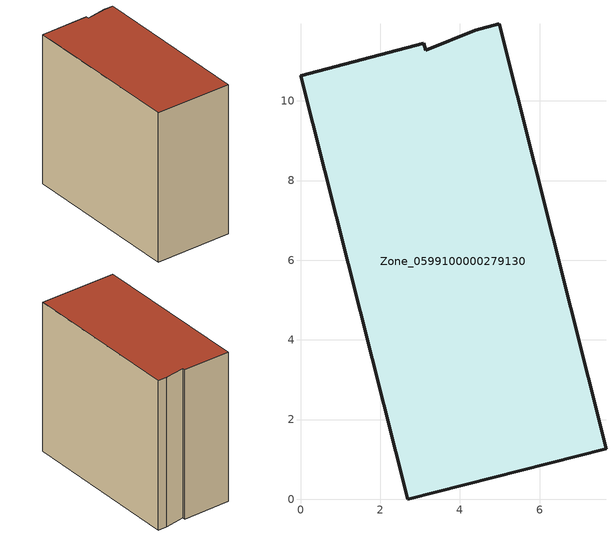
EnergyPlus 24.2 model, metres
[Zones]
Zone_0599100000279130
 floor ground (C_G): 3.14,11.27 4.38,11.78 4.99,11.94 7.67,1.27 2.69,0 0,10.63 3.1,11.44 z0
 wall outside (C_F): 2.69,0 7.67,1.27 4.99,11.94 4.38,11.78 3.14,11.27 3.1,11.44 0,10.63 2.69,0 z0:10.12
 roof outside (C_R): 4.99,11.94 4.38,11.78 3.14,11.27 3.1,11.44 0,10.63 2.69,0 7.67,1.27 z10.12
[BUILDING]
Pand.0599100000279130: North Axis=0; Terrain=City; Loads Convergence Tolerance Value=0.04; Temperature Convergence Tolerance Value=0.4; Solar Distribution=FullExterior; Maximum Number of Warmup Days=25; Minimum Number of Warmup Days=1
[Site:Location]
Rotterdam.The.Hague.AP_ZH_NLD Design_Conditions: Latitude=51.96; Longitude=4.45; Time Zone=1; Elevation=-4.5
[SITE:GROUNDTEMPERATURE:BUILDINGSURFACE]
18, 18, 18, 18, 18, 18, 18, 18, 18, 18, 18, 18
[MATERIAL] Thermal Absorptance=0.9; Solar Absorptance=0.7; Visible Absorptance=0.7
Name | Roughness | Thickness | Conductivity | Density | Specific Heat
G.TI.1946 | MediumSmooth | 0.15 | 1 | 540 | 1210
F.TI.1946 | Rough | 0.3 | 0.857143 | 1920 | 840
R.TI.1946 | MediumRough | 0.2 | 0.1 | 1500 | 1000
[CONSTRUCTION]
C_G: G.TI.1946
C_F: F.TI.1946
C_R: R.TI.1946
[ZONE]
Zone_0599100000279130: Type=1; Multiplier=1; Ceiling Height=Autocalculate; Volume=Autocalculate; Floor Area=autocalculate; Part of Total Floor Area=Yes
[ZONEINFILTRATION:DESIGNFLOWRATE]
Infil_Zone_0599100000279130: Zone or ZoneList or Space or SpaceList=Zone_0599100000279130; Schedule=AlwaysOn; Design Flow Rate Calculation Method=Flow/Area; Flow Rate per Floor Area=0.003; Constant Term Coefficient=1; Temperature Term Coefficient=0; Velocity Term Coefficient=0; Velocity Squared Term Coefficient=0
[HVACTEMPLATE:ZONE:IDEALLOADSAIRSYSTEM]
Zone_0599100000279130: Maximum Heating Supply Air Temperature=50; Minimum Cooling Supply Air Temperature=13; Maximum Heating Supply Air Humidity Ratio=0.0156; Minimum Cooling Supply Air Humidity Ratio=0.0077; Heating Limit=NoLimit; Cooling Limit=NoLimit; Dehumidification Control Type=ConstantSensibleHeatRatio; Cooling Sensible Heat Ratio=0.7; Dehumidification Setpoint=60; Humidification Control Type=None; Humidification Setpoint=30; Outdoor Air Method=None; Outdoor Air Flow Rate per Person=0.00944; Outdoor Air Flow Rate per Zone Floor Area=0; Outdoor Air Flow Rate per Zone=0; Demand Controlled Ventilation Type=None; Outdoor Air Economizer Type=NoEconomizer; Heat Recovery Type=None; Sensible Heat Recovery Effectiveness=0.7; Latent Heat Recovery Effectiveness=0.65
[ZONECONTROL:THERMOSTAT]
ThermostatControl_Zone_0599100000279130: Zone or ZoneList=Zone_0599100000279130; Control Type Schedule=DualSetpointControlType; Control 1=Thermostat_Zone_0599100000279130; Temperature Difference Between Cutout And Setpoint=0
[THERMOSTATSETPOINT:DUALSETPOINT]
Thermostat_Zone_0599100000279130: Heating Setpoint Temperature Schedule=HeatingSetpoint_Zone_0599100000279130; Cooling Setpoint Temperature Schedule=CoolingSetpoint_Zone_0599100000279130
[SCHEDULE:COMPACT]
HeatingSetpoint_Zone_0599100000279130: Through: 12/31, For: AllDays, Until: 24:00, 21
CoolingSetpoint_Zone_0599100000279130: Through: 12/31, For: AllDays, Until: 24:00, 24
DualSetpointControlType: Through: 12/31, For: AllDays, Until: 24:00, 4
AlwaysOn: Through: 12/31, For: AllDays, Until: 24:00, 1
